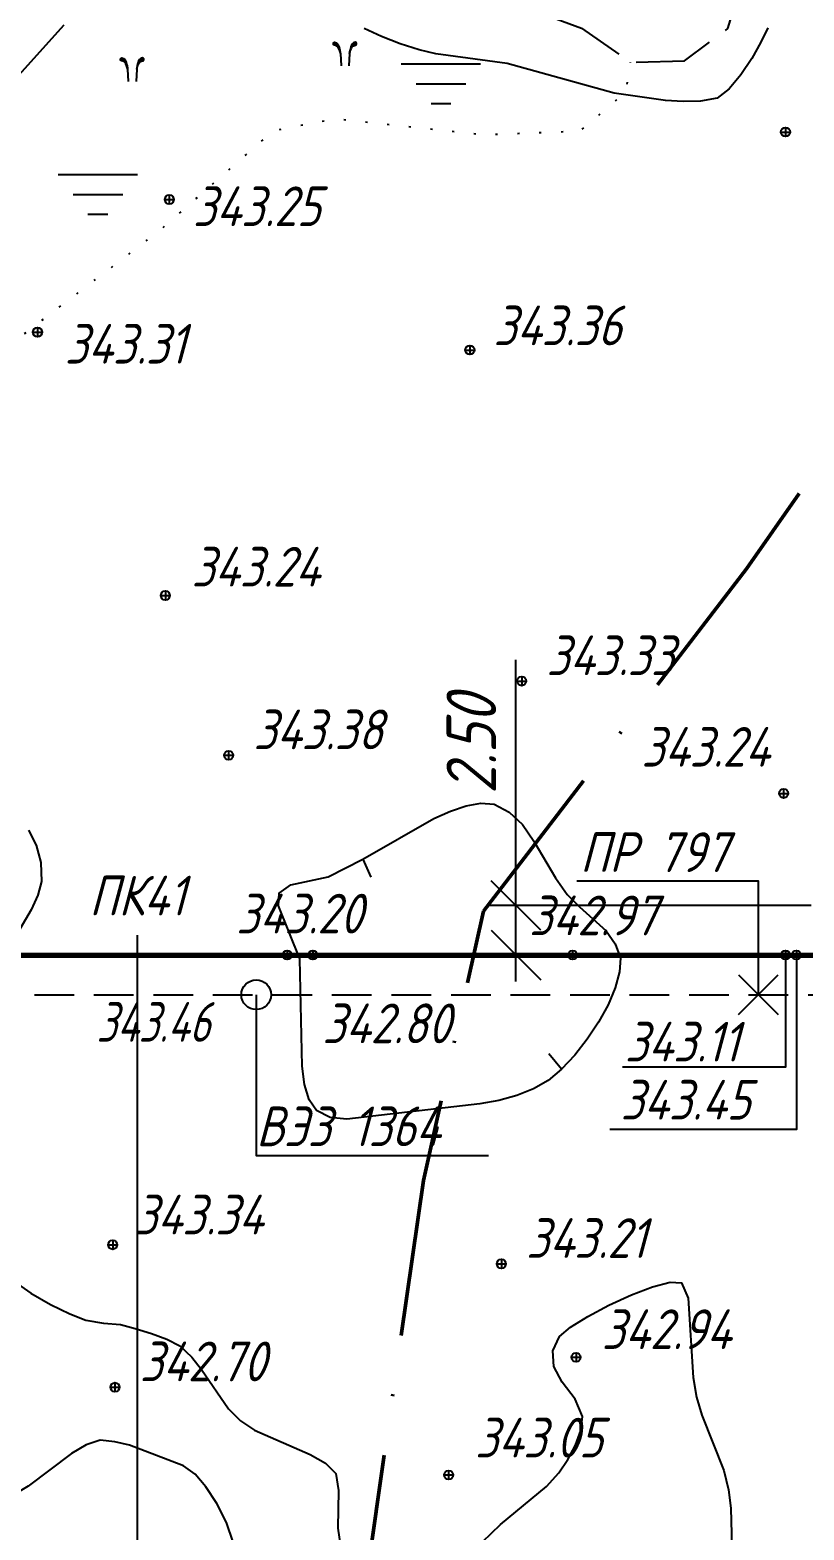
# Model space of a CAD drawing. Extents: x 27 to 1288, y -35 to 667.
# Drawn here: x 317.9 to 356.9, y 320.9 to 396.5 of the extents above; entities that cross this region are included whole.
import ezdxf
from ezdxf.enums import TextEntityAlignment as Align

# ---------------------------------------------------------------- set-up
doc = ezdxf.new("R2010")
doc.units = 0
doc.header["$PDMODE"] = 34
for name, pattern in [('ACAD_ISO10W100', [18, 12, -3, 0, -3]), ('IZ_HIDDEN', [3, 2, -1]), ('ИИDash_40_10', [5, 4, -1]), ('ИИDot', [1, 0, -1])]:
    doc.linetypes.add(name, pattern=pattern)
for name, color, linetype, lineweight in [('ИИ_БОЛОТО_025', 3, 'Continuous', 25), ('ИИ_ГЕОФИЗИКА_025', 7, 'Continuous', 25), ('ИИ_ГИДРОГРАФИЯ_025', 3, 'Continuous', 25), ('ИИ_ГРАНИЦА_025', 7, 'Continuous', 25), ('ИИ_КОНТУР_025', 7, 'ИИDot', 25), ('ИИ_ОТМЕТКА_025', 7, 'Continuous', 25), ('ИИ_ПИКЕТАЖ_025', 7, 'Continuous', 25), ('ИИ_РАЗМЕР_025', 7, 'Continuous', 25), ('ИИ_РЕЛЬЕФ_025', 34, 'Continuous', 25), ('ИИ_ТРАССА_ТРУБ_025', 7, 'Continuous', 25), ('ИИ_УГОДЬЯ_025', 7, 'Continuous', 25)]:
    doc.layers.add(name, color=color, linetype=linetype, lineweight=lineweight)
doc.layers.add('ТХ-Л', color=140, linetype='Continuous')
doc.styles.add('VNIPISIMPLEXCUR', font='simplex.shx', dxfattribs={"width": 0.8, "oblique": 15})
doc.dimstyles.new('Алекс', dxfattribs={"dimtxt": 2.5, "dimasz": 2.5, "dimexe": 1.33, "dimexo": 1, "dimgap": 1, "dimtad": 1, "dimdec": 0, "dimlfac": 100, "dimrnd": 1, "dimzin": 0, "dimdsep": 46, "dimtxsty": 'Standard', "dimblk": 'OBLIQUE', "dimcen": 2.5, "dimdle": 1.33, "dimadec": 0, "dimazin": 0, "dimtfac": 1, "dimtdec": 0, "dimtofl": 0, "dimtmove": 0, "dimatfit": 3, "dimfxl": 1, "dimtolj": 1, "dimtzin": 0, "dimarcsym": 0})
doc.dimstyles.new('ИИ-1000-м-dm$0', dxfattribs={"dimtxt": 2.5, "dimasz": 2.5, "dimexe": 1.25, "dimexo": 0, "dimgap": 1, "dimtad": 1, "dimtoh": 1, "dimzin": 1, "dimdsep": 46, "dimtxsty": 'VNIPISIMPLEXCUR', "dimblk": 'OBLIQUE', "dimcen": 2.5, "dimaunit": 1, "dimazin": 0, "dimtfac": 1, "dimtmove": 1, "dimatfit": 2, "dimfxl": 1, "dimarcsym": 0})
doc.dimstyles.new('ИИ-1000-м-dm$2', dxfattribs={"dimtxt": 2.5, "dimasz": 2.5, "dimexe": 1.25, "dimexo": 0, "dimgap": 1, "dimtad": 2, "dimtoh": 1, "dimzin": 1, "dimdsep": 46, "dimtxsty": 'VNIPISIMPLEXCUR', "dimcen": 2.5, "dimaunit": 1, "dimazin": 0, "dimtfac": 1, "dimtmove": 1, "dimatfit": 2, "dimfxl": 1, "dimarcsym": 0})

# ---------------------------------------------------------------- blocks, each defined once
blk = doc.blocks.new('PICKET')
at = {"color": 0, "linetype": 'Continuous', "lineweight": 25}
for p, q in [((-0.23, 0), (0.23, 0)), ((0, 0.23), (0, -0.23))]:
    blk.add_line(p, q, dxfattribs=at)
blk.add_circle((0, 0), 0.23, dxfattribs=at)
at = {"color": 0, "linetype": 'Continuous', "style": 'VNIPISIMPLEXCUR', "oblique": 15, "width": 0.8}
blk.add_attdef('OTMETKA', (1.25, 0.3), '', height=2, dxfattribs=at)
at = {"color": 8, "linetype": 'Continuous', "style": 'VNIPISIMPLEXCUR', "oblique": 15, "width": 0.8, "flags": 1}
blk.add_attdef('NOMER', (1.25, -2.7), '', height=2, dxfattribs=at)
blk = doc.blocks.new('ИИ05403')
at = {"linetype": 'Continuous', "lineweight": 25}
for points in [[(-0.372, 1.104), (-0.431, 1.161), (-0.48, 1.184), (-0.522, 1.188), (-0.557, 1.174), (-0.584, 1.138), (-0.586, 1.087), (-0.571, 1.061), (-0.533, 1.036), (-0.476, 1.021), (-0.421, 1.002), (-0.364, 0.955), (-0.323, 0.896), (-0.283, 0.809), (-0.251, 0.709), (-0.232, 0.626), (-0.236, 0.688), (-0.255, 0.786), (-0.277, 0.879), (-0.302, 0.97), (-0.328, 1.042)], [(0.421, 1.002), (0.476, 1.021), (0.533, 1.036), (0.571, 1.061), (0.586, 1.087), (0.584, 1.138), (0.557, 1.174), (0.522, 1.188), (0.48, 1.184), (0.431, 1.161), (0.372, 1.104), (0.328, 1.042), (0.302, 0.97), (0.277, 0.879), (0.255, 0.786), (0.236, 0.688), (0.232, 0.626), (0.251, 0.709), (0.283, 0.809), (0.323, 0.896), (0.364, 0.955)]]:
    blk.add_hatch(color=0, dxfattribs=at).paths.add_polyline_path(points)
at = {"color": 0, "linetype": 'Continuous', "lineweight": 25}
for points in [[(-0.232, 0.626), (-0.251, 0.709), (-0.283, 0.809), (-0.323, 0.896), (-0.364, 0.955), (-0.421, 1.002), (-0.476, 1.021), (-0.533, 1.036), (-0.571, 1.061), (-0.586, 1.087), (-0.584, 1.138), (-0.557, 1.174), (-0.522, 1.188), (-0.48, 1.184), (-0.431, 1.161), (-0.372, 1.104), (-0.328, 1.042), (-0.302, 0.97), (-0.277, 0.879), (-0.255, 0.786), (-0.236, 0.688), (-0.232, 0.626), (-0.2, 0)], [(0.232, 0.626), (0.251, 0.709), (0.283, 0.809), (0.323, 0.896), (0.364, 0.955), (0.421, 1.002), (0.476, 1.021), (0.533, 1.036), (0.571, 1.061), (0.586, 1.087), (0.584, 1.138), (0.557, 1.174), (0.522, 1.188), (0.48, 1.184), (0.431, 1.161), (0.372, 1.104), (0.328, 1.042), (0.302, 0.97), (0.277, 0.879), (0.255, 0.786), (0.236, 0.688), (0.232, 0.626), (0.2, 0)]]:
    blk.add_lwpolyline(points, dxfattribs=at)
blk = doc.blocks.new('ИИ15001')
at = {"color": 0, "linetype": 'Continuous', "lineweight": 25}
blk.add_lwpolyline([(0, 1), (0, -1)], dxfattribs=at)
at = {"color": 0, "linetype": 'Continuous', "lineweight": 25, "style": 'VNIPISIMPLEXCUR', "oblique": 15, "width": 0.8}
blk.add_attdef('STATIONING', text='', height=2, dxfattribs=at).set_placement((0, 2), align=Align.CENTER)
at = {"color": 7, "linetype": 'Continuous', "lineweight": 25, "style": 'VNIPISIMPLEXCUR', "oblique": 15, "width": 0.8}
blk.add_attdef('HEIGHT', text='', height=2, dxfattribs=at).set_placement((0, -2), align=Align.TOP_CENTER)
blk = doc.blocks.new('ИИ053296')
at = {"color": 0, "linetype": 'Continuous', "lineweight": 25}
blk.add_lwpolyline([(0, 0), (1, 0)], dxfattribs=at)
blk = doc.blocks.new('*D39')
at = {"layer": 'Defpoints', "color": 0, "transparency": 16777216}
for p in [(400.908, 449.847), (399.589, 355.38), (299.105, 349.863), (438.723, 349.861), (391.42, 249.785)]:
    blk.add_point(p, dxfattribs=at)
at = {"layer": 'ИИ_РАЗМЕР_025', "color": 0, "lineweight": -2, "transparency": 16777216}
for p, q in [((408.369, 358.373), (415.625, 360.505)), ((400.865, 354.343), (408.369, 358.373))]:
    blk.add_line(p, q, dxfattribs=at)
blk.add_arc((396.166, 349.862), 6.493, 17.71807, 69.56616, dxfattribs=at)
at = {"layer": 'ИИ_РАЗМЕР_025', "color": 0, "transparency": 16777216}
for points in [[(398.366, 355.62), (398.5, 356.273), (396.474, 356.348)], [(402.681, 351.889), (402.022, 351.786), (402.659, 349.862)]]:
    blk.add_solid(points, dxfattribs=at)
at = {"layer": 'ИИ_РАЗМЕР_025', "color": 0, "transparency": 16777216, "insert": (411.76, 361.132), "char_height": 2, "attachment_point": 5, "rotation": 16.37319, "style": 'VNIPISIMPLEXCUR'}
blk.add_mtext("87°17'", dxfattribs=at)
blk = doc.blocks.new('ИИ05468')
at = {"color": 0, "linetype": 'Continuous', "lineweight": 25}
for points in [[(-2, 1), (2, 1)], [(-1.25, 0), (1.25, 0)], [(-0.5, -1), (0.5, -1)]]:
    blk.add_lwpolyline(points, dxfattribs=at)
blk = doc.blocks.new('ИИ22002')
at = {"color": 0, "linetype": 'Continuous', "lineweight": 25}
for points in [[(-1, 1), (1, -1)], [(-1, -1), (1, 1)]]:
    blk.add_lwpolyline(points, dxfattribs=at)
at = {"color": 0, "linetype": 'Continuous', "style": 'VNIPISIMPLEXCUR', "oblique": 15, "width": 0.8}
blk.add_attdef('NUMBER', (1.7, -1), '', height=2, dxfattribs=at)
blk = doc.blocks.new('ИИ22001')
at = {"color": 0, "linetype": 'Continuous', "lineweight": 25}
blk.add_circle((0, 0), 0.75, dxfattribs=at)
at = {"color": 0, "linetype": 'Continuous', "style": 'VNIPISIMPLEXCUR', "oblique": 15, "width": 0.8}
blk.add_attdef('NUMBER', (1.7, -1), '', height=2, dxfattribs=at)
blk = doc.blocks.new('_Oblique')
at = {"color": 0, "linetype": 'ByBlock', "lineweight": -2}
blk.add_line((-0.5, -0.5), (0.5, 0.5), dxfattribs=at)
blk = doc.blocks.new('*D52')
at = {"layer": 'Defpoints', "color": 0, "transparency": 16777216}
for p in [(342.407, 352.362), (358.286, 352.362), (358.286, 349.863)]:
    blk.add_point(p, dxfattribs=at)
at = {"layer": 'ТХ-Л', "color": 0, "lineweight": -2, "transparency": 16777216}
for p, q in [((342.407, 352.362), (342.407, 364.744)), ((357.286, 352.362), (341.077, 352.362)), ((342.407, 348.533), (342.407, 352.362)), ((357.286, 349.863), (341.077, 349.863))]:
    blk.add_line(p, q, dxfattribs=at)
at = {"layer": 'ТХ-Л', "color": 0, "lineweight": -2, "transparency": 16777216, "xscale": 2.5, "yscale": 2.5, "zscale": 2.5}
for p, rotation in [((342.407, 352.362), 90), ((342.407, 349.863), 270)]:
    blk.add_blockref('_Oblique', p, dxfattribs=dict(at, rotation=rotation))
at = {"layer": 'ТХ-Л', "color": 0, "transparency": 16777216, "insert": (340.157, 360.473), "char_height": 2.5, "attachment_point": 5, "rotation": 90, "style": 'VNIPISIMPLEXCUR'}
blk.add_mtext('\\A1;2.50', dxfattribs=at)
blk = doc.blocks.new('*D56')
at = {"layer": 'Defpoints', "color": 0, "transparency": 16777216}
for p in [(264.127, 349.863, 0.1), (323.314, 349.862, -342.96), (323.314, 241.522)]:
    blk.add_point(p, dxfattribs=at)
at = {"layer": 'ТХ-Л', "color": 0, "lineweight": -2, "transparency": 16777216}
for p, q in [((264.127, 349.863), (264.127, 240.272)), ((323.314, 349.862), (323.314, 240.272)), ((264.127, 241.522), (323.314, 241.522)), ((293.721, 241.522), (296.777, 232.635)), ((296.777, 232.635), (396.842, 232.635))]:
    blk.add_line(p, q, dxfattribs=at)
at = {"layer": 'ТХ-Л', "color": 0, "lineweight": -2, "transparency": 16777216, "xscale": 2.5, "yscale": 2.5, "zscale": 2.5, "rotation": 180}
blk.add_blockref('_Oblique', (264.127, 241.522), dxfattribs=at)
at = {"layer": 'ТХ-Л', "color": 0, "lineweight": -2, "transparency": 16777216, "xscale": 2.5, "yscale": 2.5, "zscale": 2.5}
blk.add_blockref('_Oblique', (323.314, 241.522), dxfattribs=at)
at = {"layer": 'ТХ-Л', "color": 0, "transparency": 16777216, "insert": (346.81, 235.302), "char_height": 2.5, "attachment_point": 5, "style": 'VNIPISIMPLEXCUR'}
blk.add_mtext('Укрепление береговой траншеи трехмерными георешетками', dxfattribs=at)

msp = doc.modelspace()

# ---------------------------------------------------------------- linework, layer by layer
at = {"layer": 'ИИ_ГЕОФИЗИКА_025', "flags": 128}
for points in [[(354.637, 347.862), (354.637, 353.584), (345.484, 353.584)], [(329.314, 347.862), (329.314, 339.76), (341.026, 339.76)]]:
    msp.add_lwpolyline(points, dxfattribs=at)
at = {"layer": 'ИИ_ГЕОФИЗИКА_025', "linetype": 'IZ_HIDDEN', "flags": 128}
msp.add_lwpolyline([(120.134, 347.863), (299.105, 347.863), (438.723, 347.861)], dxfattribs=at)
at = {"layer": 'ИИ_ГИДРОГРАФИЯ_025', "linetype": 'ИИDash_40_10', "flags": 128}
msp.add_lwpolyline([(344.12, 397.19), (345.719, 396.594), (348.182, 394.883), (350.905, 394.946), (353.097, 396.577), (354.224, 400.236), (354.761, 403.904), (355.55, 405.64), (357.933, 408.887), (358.735, 410.978), (358.618, 412.626), (357.59, 413.604), (355.151, 413.403), (353.73, 411.784), (352.095, 410.752), (350.909, 411.063), (349.482, 411.331), (348.359, 412.53), (347.18, 412.639), (346.538, 411.784), (346.423, 409.603), (346.202, 405.154), (345.682, 402.487), (344.692, 401.28), (343.232, 399.954), (342.705, 398.161)], close=True, dxfattribs=at)
at = {"layer": 'ИИ_ГРАНИЦА_025', "color": 150, "linetype": 'ACAD_ISO10W100', "lineweight": 50, "flags": 128}
msp.add_lwpolyline([(404.551, 449.826), (378.09, 403.643), (354.025, 369.331), (340.765, 352.073), (337.745, 338.489), (334.581, 316.346), (421.044, 251.408)], dxfattribs=at)
at = {"layer": 'ИИ_КОНТУР_025', "flags": 128}
msp.add_lwpolyline([(287.911, 326.693), (289.927, 327.723), (294.413, 331.523), (297.089, 334.779), (297.599, 339.063), (298.048, 344.139), (299.105, 349.863), (300.619, 361.248), (304.626, 370.404), (308.967, 374.577), (324.436, 386.389), (330.197, 391.434), (333.278, 392.034), (340.785, 391.225), (345.647, 391.413), (347.968, 393.394), (348.182, 394.883)], dxfattribs=at)
at = {"layer": 'ИИ_ОТМЕТКА_025'}
for points, elevation in [([(356.547, 349.862), (356.547, 341.062), (347.141, 341.062)], 343.45), ([(356, 349.862), (356, 344.203), (347.786, 344.203)], 343.11)]:
    msp.add_lwpolyline(points, dxfattribs=dict(at, elevation=elevation))
at = {"layer": 'ИИ_РЕЛЬЕФ_025', "elevation": 343}
for points in [[(319.619, 396.741), (314.87, 391.504)], [(355.112, 396.617), (354.759, 395.888), (354.295, 395.06), (353.752, 394.241), (353.161, 393.54), (352.556, 393.064), (351.713, 392.92), (350.84, 392.901), (349.952, 392.948), (347.358, 393.327), (341.964, 394.822), (338.377, 395.307), (337.533, 395.509), (336.572, 395.814), (335.625, 396.174), (334.756, 396.583)], [(317.838, 356.163), (318.218, 355.411), (318.46, 354.528), (318.481, 353.577), (318.304, 352.885), (317.97, 352.144), (316.112, 349.02)], [(317.103, 333.402), (317.951, 332.806), (318.944, 332.247), (319.923, 331.777), (320.729, 331.45), (321.616, 331.306), (322.476, 331.229), (323.209, 331.038), (324.027, 330.789), (324.815, 330.49), (325.46, 330.154), (326.065, 329.581), (326.56, 328.965), (327.92, 326.986), (328.517, 326.371), (329.233, 325.9), (332.029, 324.682), (332.808, 324.239), (333.324, 323.727), (333.461, 322.863), (333.431, 320.973), (333.701, 319.174)], [(339.819, 319.398), (341.632, 321.157), (343.95, 323.062), (344.565, 323.756), (345.021, 324.435), (345.417, 325.157), (345.687, 325.887), (345.765, 326.591), (345.396, 327.472), (344.741, 328.329), (344.321, 329.125), (344.266, 329.899), (344.604, 330.629), (345.157, 331.096), (346.03, 331.646), (347.096, 332.213), (348.228, 332.732), (349.301, 333.137), (350.187, 333.363), (350.762, 333.343), (351.086, 332.556), (351.349, 328.555), (351.516, 327.564), (351.782, 326.66), (352.883, 323.877), (353.133, 322.897), (353.25, 321.976), (353.293, 320.049)], [(328.145, 320.254), (327.816, 321.257), (327.321, 322.214), (326.765, 323.051), (326.229, 323.691), (325.646, 324.111), (322.929, 325.152), (322.192, 325.321), (321.451, 325.395), (320.733, 325.159), (320.006, 324.725), (317.811, 323.083), (314.178, 320.918), (313.477, 320.641)]]:
    msp.add_lwpolyline(points, dxfattribs=at)
msp.add_lwpolyline([(344.993, 352.921), (345.607, 352.299), (346.949, 351.089), (347.41, 350.425), (347.681, 349.708), (347.635, 349.013), (347.418, 348.217), (347.055, 347.359), (346.576, 346.479), (346.007, 345.617), (345.376, 344.814), (344.71, 344.11), (344.037, 343.544), (343.3, 343.112), (342.461, 342.782), (341.547, 342.536), (340.589, 342.358), (333.886, 341.585), (333.036, 341.669), (332.36, 342.022), (331.982, 342.568), (331.749, 343.333), (331.627, 344.264), (331.519, 349.679), (330.444, 352.336), (330.477, 352.984), (331.067, 353.398), (332.945, 353.803), (334.684, 354.7), (338.263, 356.743), (339.105, 357.124), (339.902, 357.392), (340.639, 357.515), (341.306, 357.462), (342.068, 357.069), (342.735, 356.442), (343.318, 355.608), (344.41, 353.755)], close=True, dxfattribs=at)
at = {"layer": 'ИИ_ТРАССА_ТРУБ_025', "color": 4}
msp.add_lwpolyline([(232.314, 349.863), (299.105, 349.863), (365.314, 349.862)], dxfattribs=at)
at = {"layer": 'ТХ-Л', "lineweight": 70, "ltscale": 100}
msp.add_lwpolyline([(232.314, 349.863), (365.314, 349.863)], dxfattribs=at)

# ---------------------------------------------------------------- block references
at = {"layer": 'ИИ_БОЛОТО_025', "rotation": 359.9998644233977}
for p in [(338.628, 393.795), (321.332, 388.216)]:
    msp.add_blockref('ИИ05468', p, dxfattribs=at)
at = {"layer": 'ИИ_ГЕОФИЗИКА_025'}
ref = msp.add_blockref('ИИ22002', (354.637, 347.862), dxfattribs=dict(at, rotation=359.9998644233977))
ref.add_attrib('NUMBER', 'ПР 797', (345.64, 354.051), dxfattribs={"layer": '0', "color": 0, "linetype": 'Continuous', "height": 2, "style": 'VNIPISIMPLEXCUR', "oblique": 15, "width": 0.8})
ref = msp.add_blockref('ИИ22001', (329.314, 347.862), dxfattribs=dict(at, rotation=359.9998644233977))
ref.add_attrib('NUMBER', 'ВЭЗ 1364', (329.314, 340.226), dxfattribs={"layer": '0', "color": 0, "height": 2, "style": 'VNIPISIMPLEXCUR', "oblique": 15, "width": 0.8})
at = {"layer": 'ИИ_ОТМЕТКА_025', "rotation": 359.9998644233977}
for p, values in [((355.999, 391.357, 343.07), {'OTMETKA': '343.07'}), ((342.697, 363.675, 343.33), {'OTMETKA': '343.33'}), ((327.924, 359.937, 343.38), {'OTMETKA': '343.38'}), ((341.672, 334.292, 343.21), {'OTMETKA': '343.21'}), ((322.189, 328.072, 342.7), {'OTMETKA': '342.70'})]:
    msp.add_blockref('PICKET', p, dxfattribs=at).add_auto_attribs(values)
at = {"layer": 'ИИ_ОТМЕТКА_025'}
ref = msp.add_blockref('PICKET', (324.931, 387.957, 343.25), dxfattribs=dict(at, rotation=359.9998644233977))
ref.add_attrib('OTMETKA', '343.25', (326.123, 386.617, 343.25), dxfattribs={"layer": '0', "color": 0, "linetype": 'Continuous', "height": 2, "rotation": 359.99986, "style": 'VNIPISIMPLEXCUR', "oblique": 15, "width": 0.8})
ref = msp.add_blockref('PICKET', (340.086, 380.367, 343.36), dxfattribs=dict(at, rotation=359.9998644233977))
ref.add_attrib('OTMETKA', '343.36', (341.275, 380.608, 343.36), dxfattribs={"layer": '0', "color": 0, "linetype": 'Continuous', "height": 2, "rotation": 359.99986, "style": 'VNIPISIMPLEXCUR', "oblique": 15, "width": 0.8})
ref = msp.add_blockref('PICKET', (318.286, 381.269, 343.31), dxfattribs=dict(at, rotation=359.9998644233977))
ref.add_attrib('OTMETKA', '343.31', (319.659, 379.681, 343.31), dxfattribs={"layer": '0', "color": 0, "linetype": 'Continuous', "height": 2, "rotation": 359.99986, "style": 'VNIPISIMPLEXCUR', "oblique": 15, "width": 0.8})
ref = msp.add_blockref('PICKET', (324.735, 367.993, 343.24), dxfattribs=dict(at, rotation=359.9998644233977))
ref.add_attrib('OTMETKA', '343.24', (326.052, 368.443, 343.24), dxfattribs={"layer": '0', "color": 0, "linetype": 'Continuous', "height": 2, "rotation": 359.99986, "style": 'VNIPISIMPLEXCUR', "oblique": 15, "width": 0.8})
ref = msp.add_blockref('PICKET', (355.906, 358.011, 343.24), dxfattribs=dict(at, rotation=359.9998644233977))
ref.add_attrib('OTMETKA', '343.24', (348.73, 359.361, 343.24), dxfattribs={"layer": '0', "color": 0, "linetype": 'Continuous', "height": 2, "rotation": 359.99986, "style": 'VNIPISIMPLEXCUR', "oblique": 15, "width": 0.8})
ref = msp.add_blockref('PICKET', (330.872, 349.862, 343.2), dxfattribs=dict(at, rotation=359.9998644233977))
ref.add_attrib('OTMETKA', '343.20', (328.304, 350.952, 343.2), dxfattribs={"layer": '0', "color": 0, "linetype": 'Continuous', "height": 2, "rotation": 359.99986, "style": 'VNIPISIMPLEXCUR', "oblique": 15, "width": 0.8})
ref = msp.add_blockref('PICKET', (345.263, 349.862, 342.97), dxfattribs=dict(at, rotation=359.9998644233977))
ref.add_attrib('OTMETKA', '342.97', (343.075, 350.86, 342.97), dxfattribs={"layer": '0', "color": 0, "linetype": 'Continuous', "height": 2, "rotation": 359.99986, "style": 'VNIPISIMPLEXCUR', "oblique": 15, "width": 0.8})
ref = msp.add_blockref('PICKET', (332.168, 349.862, 342.8), dxfattribs=dict(at, rotation=359.9998644233977))
ref.add_attrib('OTMETKA', '342.80', (332.648, 345.417, 342.8), dxfattribs={"layer": '0', "color": 0, "linetype": 'Continuous', "height": 2, "rotation": 359.99986, "style": 'VNIPISIMPLEXCUR', "oblique": 15, "width": 0.8})
ref = msp.add_blockref('PICKET', (356.547, 349.862, 343.45), dxfattribs=dict(at, rotation=359.9998644233977))
ref.add_attrib('OTMETKA', '343.45', (347.684, 341.566, 343.45), dxfattribs={"layer": '0', "color": 0, "linetype": 'Continuous', "height": 2, "rotation": 359.99986, "style": 'VNIPISIMPLEXCUR', "oblique": 15, "width": 0.8})
ref = msp.add_blockref('PICKET', (356, 349.862, 343.11), dxfattribs=dict(at, rotation=359.9998644233977))
ref.add_attrib('OTMETKA', '343.11', (347.902, 344.495, 343.11), dxfattribs={"layer": '0', "color": 0, "linetype": 'Continuous', "height": 2, "rotation": 359.99986, "style": 'VNIPISIMPLEXCUR', "oblique": 15, "width": 0.8})
ref = msp.add_blockref('PICKET', (322.079, 335.254, 343.34), dxfattribs=dict(at, rotation=359.9998644233977))
ref.add_attrib('OTMETKA', '343.34', (323.157, 335.776, 343.34), dxfattribs={"layer": '0', "color": 0, "linetype": 'Continuous', "height": 2, "rotation": 359.99986, "style": 'VNIPISIMPLEXCUR', "oblique": 15, "width": 0.8})
ref = msp.add_blockref('PICKET', (345.441, 329.582, 342.94), dxfattribs=dict(at, rotation=359.9998644233977))
ref.add_attrib('OTMETKA', '342.94', (346.731, 329.997, 342.94), dxfattribs={"layer": '0', "color": 0, "linetype": 'Continuous', "height": 2, "rotation": 359.99986, "style": 'VNIPISIMPLEXCUR', "oblique": 15, "width": 0.8})
ref = msp.add_blockref('PICKET', (339.014, 323.65, 343.05), dxfattribs=dict(at, rotation=359.9998644233977))
ref.add_attrib('OTMETKA', '343.05', (340.347, 324.531, 343.05), dxfattribs={"layer": '0', "color": 0, "linetype": 'Continuous', "height": 2, "rotation": 359.99986, "style": 'VNIPISIMPLEXCUR', "oblique": 15, "width": 0.8})
at = {"layer": 'ИИ_ПИКЕТАЖ_025', "color": 4}
ref = msp.add_blockref('ИИ15001', (323.314, 349.862, 343.46), dxfattribs=dict(at, rotation=359.9995019578421))
ref.add_attrib('STATIONING', 'ПК41', dxfattribs={"layer": '0', "color": 0, "linetype": 'Continuous', "lineweight": 25, "height": 2, "rotation": 359.9995, "style": 'VNIPISIMPLEXCUR', "oblique": 15, "width": 0.8}).set_placement((323.314, 351.862, 171.73), align=Align.CENTER)
ref.add_attrib('HEIGHT', '343.46', dxfattribs={"layer": '0', "color": 7, "linetype": 'Continuous', "lineweight": 25, "height": 2, "rotation": 359.9995, "style": 'VNIPISIMPLEXCUR', "oblique": 15, "width": 0.7}).set_placement((324.126, 347.491, 171.73), align=Align.TOP_CENTER)
at = {"layer": 'ИИ_РЕЛЬЕФ_025'}
for p, rotation in [((334.684, 354.7, 343), 293.6259428499999), ((344.71, 344.11, 343), 129.9661080236845)]:
    msp.add_blockref('ИИ053296', p, dxfattribs=dict(at, rotation=rotation))
at = {"layer": 'ИИ_УГОДЬЯ_025', "rotation": 359.9998644233977}
for p in [(333.789, 394.698), (323.057, 393.907)]:
    msp.add_blockref('ИИ05403', p, dxfattribs=at)

# ---------------------------------------------------------------- dimensions: what is measured, and where the dimension line sits
at = {"layer": 'ИИ_РАЗМЕР_025'}
dim = msp.add_angular_dim_2l(base=(399.589, 355.38), line1=((299.105, 349.863), (438.723, 349.861)), line2=((391.42, 249.785), (400.908, 449.847)), dimstyle='ИИ-1000-м-dm$2', override={"dimscale": 1, "dimtxt": 2, "dimasz": 2, "dimgap": 0.5, "dimlfac": 1}, dxfattribs=at)
dim.commit()
dim.dimension.update_dxf_attribs({"geometry": '*D39', "text_midpoint": (411.76, 361.132), "dimtype": 162})
at = {"layer": 'ТХ-Л'}
dim = msp.add_linear_dim(base=(342.407, 352.362), p1=(358.286, 349.863), p2=(358.286, 352.362), angle=90, text='2.50', dimstyle='Алекс', override={"dimdec": 2, "dimlfac": 1, "dimtxsty": 'VNIPISIMPLEXCUR', "dimtmove": 0, "dimtolj": 1}, dxfattribs=at)
dim.commit()
dim.dimension.update_dxf_attribs({"geometry": '*D52', "text_midpoint": (342.407, 360.473), "dimtype": 160})
dim = msp.add_linear_dim(base=(323.314, 241.522, 342.96), p1=(264.127, 349.863, 343.06), p2=(323.314, 349.862), text='Укрепление береговой траншеи трехмерными георешетками', dimstyle='ИИ-1000-м-dm$0', override={"dimlfac": 1, "dimtxsty": 'VNIPISIMPLEXCUR', "dimtolj": 0}, dxfattribs=at)
dim.commit()
dim.dimension.update_dxf_attribs({"geometry": '*D56', "text_midpoint": (297.777, 232.635, 342.96), "dimtype": 160})

doc.saveas('drawing.dxf')
